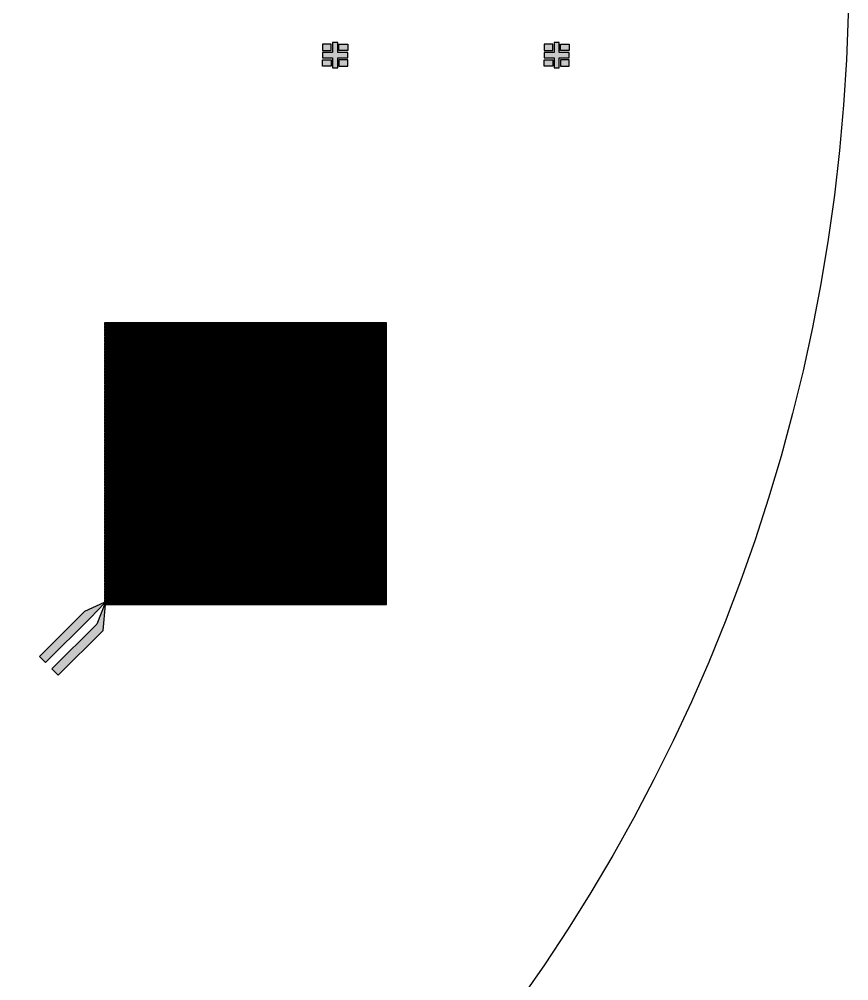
# Model space of a CAD drawing. Header units: millimetres. Extents: x 2668 to 2894, y 1564 to 1665.
# Drawn here: x 2745.64 to 2769.15, y 1585.54 to 1612.78 of the extents above; entities that cross this region are included whole.
import ezdxf

# ---------------------------------------------------------------- set-up
doc = ezdxf.new("R2010")
doc.units = ezdxf.units.MM

msp = doc.modelspace()

# ---------------------------------------------------------------- hatches: boundary and pattern name
h = msp.add_hatch(color=0)
h.dxf.hatch_style = 1
h.paths.add_polyline_path([(2718.649, 1661.665), (2717.783, 1660.165), (2719.515, 1660.165)])
h.paths.add_polyline_path([(2719.249, 1646.282), (2718.774, 1646.282), (2718.774, 1646.757), (2718.524, 1646.757), (2718.524, 1646.282), (2718.049, 1646.282), (2718.049, 1646.032), (2718.524, 1646.032), (2718.524, 1645.557), (2718.774, 1645.557), (2718.774, 1646.032), (2719.249, 1646.032)])
h.paths.add_polyline_path([(2670.756, 1614.361), (2670.281, 1614.361), (2670.281, 1614.836), (2670.031, 1614.836), (2670.031, 1614.361), (2669.556, 1614.361), (2669.556, 1614.111), (2670.031, 1614.111), (2670.031, 1613.636), (2670.281, 1613.636), (2670.281, 1614.111), (2670.756, 1614.111)])
h.paths.add_polyline_path([(2676.946, 1614.572), (2676.769, 1614.749), (2676.434, 1614.413), (2676.098, 1614.749), (2675.921, 1614.572), (2676.257, 1614.236), (2675.921, 1613.901), (2676.098, 1613.724), (2676.434, 1614.06), (2676.769, 1613.724), (2676.946, 1613.901), (2676.61, 1614.236)])
h.paths.add_polyline_path([(2676.382, 1615.031), (2676.165, 1614.816), (2676.459, 1614.52), (2676.675, 1614.734)])
h.paths.add_polyline_path([(2675.854, 1614.505), (2675.639, 1614.288), (2675.936, 1613.995), (2676.15, 1614.211)])
h.paths.add_polyline_path([(2676.409, 1613.953), (2676.192, 1613.739), (2676.486, 1613.442), (2676.702, 1613.656)])
h.paths.add_polyline_path([(2676.931, 1614.478), (2676.717, 1614.261), (2677.014, 1613.968), (2677.228, 1614.184)])
h.paths.add_polyline_path([(2676.791, 1616.786), (2676.508, 1616.786), (2676.508, 1617.069), (2676.359, 1617.069), (2676.359, 1616.786), (2676.077, 1616.786), (2676.077, 1616.638), (2676.359, 1616.638), (2676.359, 1616.355), (2676.508, 1616.355), (2676.508, 1616.638), (2676.791, 1616.638)])
h.paths.add_polyline_path([(2676.326, 1617.023), (2676.077, 1617.024), (2676.077, 1616.843), (2676.325, 1616.842)])
h.paths.add_polyline_path([(2676.79, 1617.024), (2676.541, 1617.023), (2676.542, 1616.842), (2676.791, 1616.843)])
h.paths.add_polyline_path([(2676.325, 1616.582), (2676.077, 1616.581), (2676.077, 1616.4), (2676.326, 1616.401)])
h.paths.add_polyline_path([(2676.791, 1616.581), (2676.542, 1616.582), (2676.541, 1616.401), (2676.79, 1616.4)])
h.paths.add_polyline_path([(2676.791, 1611.835), (2676.508, 1611.835), (2676.508, 1612.118), (2676.359, 1612.118), (2676.359, 1611.835), (2676.077, 1611.835), (2676.077, 1611.686), (2676.359, 1611.686), (2676.359, 1611.404), (2676.508, 1611.404), (2676.508, 1611.686), (2676.791, 1611.686)])
h.paths.add_polyline_path([(2676.326, 1612.072), (2676.077, 1612.073), (2676.077, 1611.892), (2676.325, 1611.891)])
h.paths.add_polyline_path([(2676.79, 1612.073), (2676.541, 1612.072), (2676.542, 1611.891), (2676.791, 1611.892)])
h.paths.add_polyline_path([(2676.325, 1611.631), (2676.077, 1611.63), (2676.077, 1611.448), (2676.326, 1611.45)])
h.paths.add_polyline_path([(2676.791, 1611.63), (2676.542, 1611.631), (2676.541, 1611.45), (2676.79, 1611.448)])
h.paths.add_polyline_path([(2683.068, 1616.786), (2682.786, 1616.786), (2682.786, 1617.069), (2682.637, 1617.069), (2682.637, 1616.786), (2682.354, 1616.786), (2682.354, 1616.638), (2682.637, 1616.638), (2682.637, 1616.355), (2682.786, 1616.355), (2682.786, 1616.638), (2683.068, 1616.638)])
h.paths.add_polyline_path([(2682.603, 1617.023), (2682.355, 1617.024), (2682.354, 1616.843), (2682.602, 1616.842)])
h.paths.add_polyline_path([(2682.602, 1616.582), (2682.354, 1616.581), (2682.355, 1616.4), (2682.603, 1616.401)])
h.paths.add_polyline_path([(2683.068, 1616.581), (2682.82, 1616.582), (2682.819, 1616.401), (2683.067, 1616.4)])
h.paths.add_polyline_path([(2683.067, 1617.024), (2682.819, 1617.023), (2682.82, 1616.842), (2683.068, 1616.843)])
h.paths.add_polyline_path([(2683.311, 1614.361), (2682.836, 1614.361), (2682.836, 1614.836), (2682.586, 1614.836), (2682.586, 1614.361), (2682.111, 1614.361), (2682.111, 1614.111), (2682.586, 1614.111), (2682.586, 1613.636), (2682.836, 1613.636), (2682.836, 1614.111), (2683.311, 1614.111)])
h.paths.add_polyline_path([(2683.068, 1611.835), (2682.786, 1611.835), (2682.786, 1612.118), (2682.637, 1612.118), (2682.637, 1611.835), (2682.354, 1611.835), (2682.354, 1611.686), (2682.637, 1611.686), (2682.637, 1611.404), (2682.786, 1611.404), (2682.786, 1611.686), (2683.068, 1611.686)])
h.paths.add_polyline_path([(2682.603, 1612.072), (2682.355, 1612.073), (2682.354, 1611.892), (2682.602, 1611.891)])
h.paths.add_polyline_path([(2683.067, 1612.073), (2682.819, 1612.072), (2682.82, 1611.891), (2683.068, 1611.892)])
h.paths.add_polyline_path([(2682.602, 1611.631), (2682.354, 1611.63), (2682.355, 1611.448), (2682.603, 1611.45)])
h.paths.add_polyline_path([(2683.068, 1611.63), (2682.82, 1611.631), (2682.819, 1611.45), (2683.067, 1611.448)])
h.paths.add_polyline_path([(2689.502, 1614.572), (2689.325, 1614.749), (2688.989, 1614.413), (2688.653, 1614.749), (2688.476, 1614.572), (2688.812, 1614.236), (2688.476, 1613.901), (2688.653, 1613.724), (2688.989, 1614.06), (2689.325, 1613.724), (2689.502, 1613.901), (2689.166, 1614.236)])
h.paths.add_polyline_path([(2688.937, 1615.031), (2688.72, 1614.816), (2689.014, 1614.52), (2689.23, 1614.734)])
h.paths.add_polyline_path([(2688.409, 1614.505), (2688.195, 1614.288), (2688.491, 1613.995), (2688.705, 1614.211)])
h.paths.add_polyline_path([(2688.964, 1613.953), (2688.747, 1613.739), (2689.041, 1613.442), (2689.257, 1613.656)])
h.paths.add_polyline_path([(2689.487, 1614.478), (2689.272, 1614.261), (2689.569, 1613.968), (2689.783, 1614.184)])
h.paths.add_polyline_path([(2695.624, 1616.786), (2695.341, 1616.786), (2695.341, 1617.069), (2695.192, 1617.069), (2695.192, 1616.786), (2694.91, 1616.786), (2694.91, 1616.638), (2695.192, 1616.638), (2695.192, 1616.355), (2695.341, 1616.355), (2695.341, 1616.638), (2695.624, 1616.638)])
h.paths.add_polyline_path([(2695.159, 1617.023), (2694.91, 1617.024), (2694.91, 1616.843), (2695.158, 1616.842)])
h.paths.add_polyline_path([(2695.623, 1617.024), (2695.374, 1617.023), (2695.375, 1616.842), (2695.624, 1616.843)])
h.paths.add_polyline_path([(2695.158, 1616.582), (2694.91, 1616.581), (2694.91, 1616.4), (2695.159, 1616.401)])
h.paths.add_polyline_path([(2695.624, 1616.581), (2695.375, 1616.582), (2695.374, 1616.401), (2695.623, 1616.4)])
h.paths.add_polyline_path([(2695.867, 1614.361), (2695.392, 1614.361), (2695.392, 1614.836), (2695.142, 1614.836), (2695.142, 1614.361), (2694.667, 1614.361), (2694.667, 1614.111), (2695.142, 1614.111), (2695.142, 1613.636), (2695.392, 1613.636), (2695.392, 1614.111), (2695.867, 1614.111)])
h.paths.add_polyline_path([(2695.624, 1611.835), (2695.341, 1611.835), (2695.341, 1612.118), (2695.192, 1612.118), (2695.192, 1611.835), (2694.91, 1611.835), (2694.91, 1611.686), (2695.192, 1611.686), (2695.192, 1611.404), (2695.341, 1611.404), (2695.341, 1611.686), (2695.624, 1611.686)])
h.paths.add_polyline_path([(2695.159, 1612.072), (2694.91, 1612.073), (2694.91, 1611.892), (2695.158, 1611.891)])
h.paths.add_polyline_path([(2695.158, 1611.631), (2694.91, 1611.63), (2694.91, 1611.448), (2695.159, 1611.45)])
h.paths.add_polyline_path([(2695.624, 1611.63), (2695.375, 1611.631), (2695.374, 1611.45), (2695.623, 1611.448)])
h.paths.add_polyline_path([(2695.623, 1612.073), (2695.374, 1612.072), (2695.375, 1611.891), (2695.624, 1611.892)])
h.paths.add_polyline_path([(2700.964, 1614.505), (2700.75, 1614.288), (2701.046, 1613.995), (2701.261, 1614.211)])
h.paths.add_polyline_path([(2701.208, 1614.749), (2701.032, 1614.572), (2701.367, 1614.236), (2701.032, 1613.901), (2701.208, 1613.724), (2701.544, 1614.06), (2701.88, 1613.724), (2702.057, 1613.901), (2701.721, 1614.236), (2702.057, 1614.572), (2701.88, 1614.749), (2701.544, 1614.413)])
h.paths.add_polyline_path([(2701.492, 1615.031), (2701.276, 1614.816), (2701.569, 1614.52), (2701.786, 1614.734)])
h.paths.add_polyline_path([(2701.519, 1613.953), (2701.303, 1613.739), (2701.596, 1613.442), (2701.813, 1613.656)])
h.paths.add_polyline_path([(2702.339, 1614.184), (2702.042, 1614.478), (2701.828, 1614.261), (2702.124, 1613.968)])
h.paths.add_polyline_path([(2708.422, 1614.361), (2707.947, 1614.361), (2707.947, 1614.836), (2707.697, 1614.836), (2707.697, 1614.361), (2707.222, 1614.361), (2707.222, 1614.111), (2707.697, 1614.111), (2707.697, 1613.636), (2707.947, 1613.636), (2707.947, 1614.111), (2708.422, 1614.111)])
h.paths.add_polyline_path([(2707.641, 1614.759), (2707.223, 1614.761), (2707.222, 1614.457), (2707.639, 1614.455)])
h.paths.add_polyline_path([(2708.42, 1614.761), (2708.003, 1614.759), (2708.005, 1614.455), (2708.422, 1614.457)])
h.paths.add_polyline_path([(2707.639, 1614.018), (2707.222, 1614.016), (2707.223, 1613.711), (2707.641, 1613.714)])
h.paths.add_polyline_path([(2708.422, 1614.016), (2708.005, 1614.018), (2708.003, 1613.714), (2708.42, 1613.711)])
h.paths.add_polyline_path([(2730.082, 1614.361), (2729.607, 1614.361), (2729.607, 1614.836), (2729.357, 1614.836), (2729.357, 1614.361), (2728.882, 1614.361), (2728.882, 1614.111), (2729.357, 1614.111), (2729.357, 1613.636), (2729.607, 1613.636), (2729.607, 1614.111), (2730.082, 1614.111)])
h.paths.add_polyline_path([(2729.301, 1614.759), (2728.884, 1614.761), (2728.882, 1614.457), (2729.299, 1614.455)])
h.paths.add_polyline_path([(2730.081, 1614.761), (2729.663, 1614.759), (2729.665, 1614.455), (2730.082, 1614.457)])
h.paths.add_polyline_path([(2729.299, 1614.018), (2728.882, 1614.016), (2728.884, 1613.711), (2729.301, 1613.714)])
h.paths.add_polyline_path([(2730.082, 1614.016), (2729.665, 1614.018), (2729.663, 1613.714), (2730.081, 1613.711)])
h.paths.add_polyline_path([(2736.272, 1614.572), (2736.096, 1614.749), (2735.76, 1614.413), (2735.424, 1614.749), (2735.247, 1614.572), (2735.583, 1614.236), (2735.247, 1613.901), (2735.424, 1613.724), (2735.76, 1614.06), (2736.096, 1613.724), (2736.272, 1613.901), (2735.937, 1614.236)])
h.paths.add_polyline_path([(2735.812, 1615.031), (2735.518, 1614.734), (2735.735, 1614.52), (2736.028, 1614.816)])
h.paths.add_polyline_path([(2735.262, 1614.478), (2734.965, 1614.184), (2735.18, 1613.968), (2735.476, 1614.261)])
h.paths.add_polyline_path([(2735.785, 1613.953), (2735.491, 1613.656), (2735.708, 1613.442), (2736.001, 1613.739)])
h.paths.add_polyline_path([(2736.554, 1614.288), (2736.34, 1614.505), (2736.043, 1614.211), (2736.258, 1613.995)])
h.paths.add_polyline_path([(2742.637, 1614.361), (2742.162, 1614.361), (2742.162, 1614.836), (2741.912, 1614.836), (2741.912, 1614.361), (2741.437, 1614.361), (2741.437, 1614.111), (2741.912, 1614.111), (2741.912, 1613.636), (2742.162, 1613.636), (2742.162, 1614.111), (2742.637, 1614.111)])
h.paths.add_polyline_path([(2742.394, 1616.786), (2742.112, 1616.786), (2742.112, 1617.069), (2741.963, 1617.069), (2741.963, 1616.786), (2741.68, 1616.786), (2741.68, 1616.638), (2741.963, 1616.638), (2741.963, 1616.355), (2742.112, 1616.355), (2742.112, 1616.638), (2742.394, 1616.638)])
h.paths.add_polyline_path([(2741.93, 1617.023), (2741.681, 1617.024), (2741.68, 1616.843), (2741.929, 1616.842)])
h.paths.add_polyline_path([(2742.394, 1617.024), (2742.145, 1617.023), (2742.146, 1616.842), (2742.394, 1616.843)])
h.paths.add_polyline_path([(2741.929, 1616.582), (2741.68, 1616.581), (2741.681, 1616.4), (2741.93, 1616.401)])
h.paths.add_polyline_path([(2742.394, 1616.581), (2742.146, 1616.582), (2742.145, 1616.401), (2742.394, 1616.4)])
h.paths.add_polyline_path([(2742.394, 1611.835), (2742.112, 1611.835), (2742.112, 1612.118), (2741.963, 1612.118), (2741.963, 1611.835), (2741.68, 1611.835), (2741.68, 1611.686), (2741.963, 1611.686), (2741.963, 1611.404), (2742.112, 1611.404), (2742.112, 1611.686), (2742.394, 1611.686)])
h.paths.add_polyline_path([(2741.93, 1612.072), (2741.681, 1612.073), (2741.68, 1611.892), (2741.929, 1611.891)])
h.paths.add_polyline_path([(2742.394, 1612.073), (2742.145, 1612.072), (2742.146, 1611.891), (2742.394, 1611.892)])
h.paths.add_polyline_path([(2741.929, 1611.631), (2741.68, 1611.63), (2741.681, 1611.448), (2741.93, 1611.45)])
h.paths.add_polyline_path([(2742.394, 1611.63), (2742.146, 1611.631), (2742.145, 1611.45), (2742.394, 1611.448)])
h.paths.add_polyline_path([(2748.828, 1614.572), (2748.651, 1614.749), (2748.315, 1614.413), (2747.979, 1614.749), (2747.802, 1614.572), (2748.138, 1614.236), (2747.802, 1613.901), (2747.979, 1613.724), (2748.315, 1614.06), (2748.651, 1613.724), (2748.828, 1613.901), (2748.492, 1614.236)])
h.paths.add_polyline_path([(2748.584, 1614.816), (2748.367, 1615.031), (2748.074, 1614.734), (2748.29, 1614.52)])
h.paths.add_polyline_path([(2748.032, 1614.261), (2747.817, 1614.478), (2747.521, 1614.184), (2747.735, 1613.968)])
h.paths.add_polyline_path([(2748.557, 1613.739), (2748.34, 1613.953), (2748.047, 1613.656), (2748.263, 1613.442)])
h.paths.add_polyline_path([(2749.11, 1614.288), (2748.895, 1614.505), (2748.599, 1614.211), (2748.813, 1613.995)])
h.paths.add_polyline_path([(2755.193, 1614.361), (2754.718, 1614.361), (2754.718, 1614.836), (2754.468, 1614.836), (2754.468, 1614.361), (2753.993, 1614.361), (2753.993, 1614.111), (2754.468, 1614.111), (2754.468, 1613.636), (2754.718, 1613.636), (2754.718, 1614.111), (2755.193, 1614.111)])
h.paths.add_polyline_path([(2754.95, 1616.786), (2754.667, 1616.786), (2754.667, 1617.069), (2754.518, 1617.069), (2754.518, 1616.786), (2754.236, 1616.786), (2754.236, 1616.638), (2754.518, 1616.638), (2754.518, 1616.355), (2754.667, 1616.355), (2754.667, 1616.638), (2754.95, 1616.638)])
h.paths.add_polyline_path([(2754.485, 1617.023), (2754.237, 1617.024), (2754.236, 1616.843), (2754.484, 1616.842)])
h.paths.add_polyline_path([(2754.949, 1617.024), (2754.701, 1617.023), (2754.702, 1616.842), (2754.95, 1616.843)])
h.paths.add_polyline_path([(2754.484, 1616.582), (2754.236, 1616.581), (2754.237, 1616.4), (2754.485, 1616.401)])
h.paths.add_polyline_path([(2754.95, 1616.581), (2754.702, 1616.582), (2754.701, 1616.401), (2754.949, 1616.4)])
h.paths.add_polyline_path([(2754.95, 1611.835), (2754.667, 1611.835), (2754.667, 1612.118), (2754.518, 1612.118), (2754.518, 1611.835), (2754.236, 1611.835), (2754.236, 1611.686), (2754.518, 1611.686), (2754.518, 1611.404), (2754.667, 1611.404), (2754.667, 1611.686), (2754.95, 1611.686)])
h.paths.add_polyline_path([(2754.485, 1612.072), (2754.237, 1612.073), (2754.236, 1611.892), (2754.484, 1611.891)])
h.paths.add_polyline_path([(2754.949, 1612.073), (2754.701, 1612.072), (2754.702, 1611.891), (2754.95, 1611.892)])
h.paths.add_polyline_path([(2754.484, 1611.631), (2754.236, 1611.63), (2754.237, 1611.448), (2754.485, 1611.45)])
h.paths.add_polyline_path([(2754.95, 1611.63), (2754.702, 1611.631), (2754.701, 1611.45), (2754.949, 1611.448)])
h.paths.add_polyline_path([(2761.383, 1614.572), (2761.206, 1614.749), (2760.87, 1614.413), (2760.535, 1614.749), (2760.358, 1614.572), (2760.694, 1614.236), (2760.358, 1613.901), (2760.535, 1613.724), (2760.87, 1614.06), (2761.206, 1613.724), (2761.383, 1613.901), (2761.047, 1614.236)])
h.paths.add_polyline_path([(2760.587, 1614.261), (2760.373, 1614.478), (2760.076, 1614.184), (2760.29, 1613.968)])
h.paths.add_polyline_path([(2761.139, 1614.816), (2760.922, 1615.031), (2760.629, 1614.734), (2760.845, 1614.52)])
h.paths.add_polyline_path([(2761.112, 1613.739), (2760.896, 1613.953), (2760.602, 1613.656), (2760.818, 1613.442)])
h.paths.add_polyline_path([(2761.665, 1614.288), (2761.451, 1614.505), (2761.154, 1614.211), (2761.368, 1613.995)])
h.paths.add_polyline_path([(2761.227, 1616.786), (2760.945, 1616.786), (2760.945, 1617.069), (2760.796, 1617.069), (2760.796, 1616.786), (2760.513, 1616.786), (2760.513, 1616.638), (2760.796, 1616.638), (2760.796, 1616.355), (2760.945, 1616.355), (2760.945, 1616.638), (2761.227, 1616.638)])
h.paths.add_polyline_path([(2760.763, 1617.023), (2760.514, 1617.024), (2760.513, 1616.843), (2760.762, 1616.842)])
h.paths.add_polyline_path([(2761.227, 1617.024), (2760.978, 1617.023), (2760.979, 1616.842), (2761.227, 1616.843)])
h.paths.add_polyline_path([(2760.762, 1616.582), (2760.513, 1616.581), (2760.514, 1616.4), (2760.763, 1616.401)])
h.paths.add_polyline_path([(2761.227, 1616.581), (2760.979, 1616.582), (2760.978, 1616.401), (2761.227, 1616.4)])
h.paths.add_polyline_path([(2761.227, 1611.835), (2760.945, 1611.835), (2760.945, 1612.118), (2760.796, 1612.118), (2760.796, 1611.835), (2760.513, 1611.835), (2760.513, 1611.686), (2760.796, 1611.686), (2760.796, 1611.404), (2760.945, 1611.404), (2760.945, 1611.686), (2761.227, 1611.686)])
h.paths.add_polyline_path([(2760.763, 1612.072), (2760.514, 1612.073), (2760.513, 1611.892), (2760.762, 1611.891)])
h.paths.add_polyline_path([(2761.227, 1612.073), (2760.978, 1612.072), (2760.979, 1611.891), (2761.227, 1611.892)])
h.paths.add_polyline_path([(2760.762, 1611.631), (2760.513, 1611.63), (2760.514, 1611.448), (2760.763, 1611.45)])
h.paths.add_polyline_path([(2761.227, 1611.63), (2760.979, 1611.631), (2760.978, 1611.45), (2761.227, 1611.448)])
h.paths.add_polyline_path([(2767.748, 1614.361), (2767.273, 1614.361), (2767.273, 1614.836), (2767.023, 1614.836), (2767.023, 1614.361), (2766.548, 1614.361), (2766.548, 1614.111), (2767.023, 1614.111), (2767.023, 1613.636), (2767.273, 1613.636), (2767.273, 1614.111), (2767.748, 1614.111)])
h.paths.add_polyline_path([(2719.249, 1582.441), (2718.774, 1582.441), (2718.774, 1582.916), (2718.524, 1582.916), (2718.524, 1582.441), (2718.049, 1582.441), (2718.049, 1582.191), (2718.524, 1582.191), (2718.524, 1581.716), (2718.774, 1581.716), (2718.774, 1582.191), (2719.249, 1582.191)])
h = msp.add_hatch(color=0)
h.dxf.hatch_style = 1
h.paths.add_polyline_path([(2747.664, 1595.82), (2748.056, 1596.236), (2748.073, 1596.236), (2756.013, 1596.236), (2756.013, 1596.296), (2748.073, 1596.296), (2748.073, 1596.316), (2756.013, 1596.316), (2756.013, 1596.376), (2748.073, 1596.376), (2748.073, 1596.396), (2756.013, 1596.396), (2756.013, 1596.456), (2748.073, 1596.456), (2748.073, 1596.476), (2756.013, 1596.476), (2756.013, 1596.536), (2748.073, 1596.536), (2748.073, 1596.556), (2756.013, 1596.556), (2756.013, 1596.616), (2748.073, 1596.616), (2748.073, 1596.636), (2756.013, 1596.636), (2756.013, 1596.696), (2748.073, 1596.696), (2748.073, 1596.716), (2756.013, 1596.716), (2756.013, 1596.776), (2748.073, 1596.776), (2748.073, 1596.796), (2756.013, 1596.796), (2756.013, 1596.856), (2748.073, 1596.856), (2748.073, 1596.876), (2756.013, 1596.876), (2756.013, 1596.936), (2748.073, 1596.936), (2748.073, 1596.956), (2756.013, 1596.956), (2756.013, 1597.016), (2748.073, 1597.016), (2748.073, 1597.036), (2756.013, 1597.036), (2756.013, 1597.096), (2748.073, 1597.096), (2748.073, 1597.116), (2756.013, 1597.116), (2756.013, 1597.176), (2748.073, 1597.176), (2748.073, 1597.196), (2756.013, 1597.196), (2756.013, 1597.256), (2748.073, 1597.256), (2748.073, 1597.276), (2756.013, 1597.276), (2756.013, 1597.336), (2748.073, 1597.336), (2748.073, 1597.356), (2756.013, 1597.356), (2756.013, 1597.416), (2748.073, 1597.416), (2748.073, 1597.436), (2756.013, 1597.436), (2756.013, 1597.496), (2748.073, 1597.496), (2748.073, 1597.516), (2756.013, 1597.516), (2756.013, 1597.576), (2748.073, 1597.576), (2748.073, 1597.596), (2756.013, 1597.596), (2756.013, 1597.656), (2748.073, 1597.656), (2748.073, 1597.676), (2756.013, 1597.676), (2756.013, 1597.736), (2748.073, 1597.736), (2748.073, 1597.756), (2756.013, 1597.756), (2756.013, 1597.816), (2748.073, 1597.816), (2748.073, 1597.836), (2756.013, 1597.836), (2756.013, 1597.896), (2748.073, 1597.896), (2748.073, 1597.916), (2756.013, 1597.916), (2756.013, 1597.976), (2748.073, 1597.976), (2748.073, 1597.996), (2756.013, 1597.996), (2756.013, 1598.056), (2748.073, 1598.056), (2748.073, 1598.076), (2756.013, 1598.076), (2756.013, 1598.136), (2748.073, 1598.136), (2748.073, 1598.156), (2756.013, 1598.156), (2756.013, 1598.216), (2748.073, 1598.216), (2748.073, 1598.236), (2756.013, 1598.236), (2756.013, 1598.296), (2748.073, 1598.296), (2748.073, 1598.316), (2756.013, 1598.316), (2756.013, 1598.376), (2748.073, 1598.376), (2748.073, 1598.396), (2756.013, 1598.396), (2756.013, 1598.456), (2748.073, 1598.456), (2748.073, 1598.476), (2756.013, 1598.476), (2756.013, 1598.536), (2748.073, 1598.536), (2748.073, 1598.556), (2756.013, 1598.556), (2756.013, 1598.616), (2748.073, 1598.616), (2748.073, 1598.636), (2756.013, 1598.636), (2756.013, 1598.696), (2748.073, 1598.696), (2748.073, 1598.716), (2756.013, 1598.716), (2756.013, 1598.776), (2748.073, 1598.776), (2748.073, 1598.796), (2756.013, 1598.796), (2756.013, 1598.856), (2748.073, 1598.856), (2748.073, 1598.876), (2756.013, 1598.876), (2756.013, 1598.936), (2748.073, 1598.936), (2748.073, 1598.956), (2756.013, 1598.956), (2756.013, 1599.016), (2748.073, 1599.016), (2748.073, 1599.036), (2756.013, 1599.036), (2756.013, 1599.096), (2748.073, 1599.096), (2748.073, 1599.116), (2756.013, 1599.116), (2756.013, 1599.176), (2748.073, 1599.176), (2748.073, 1599.196), (2756.013, 1599.196), (2756.013, 1599.256), (2748.073, 1599.256), (2748.073, 1599.276), (2756.013, 1599.276), (2756.013, 1599.336), (2748.073, 1599.336), (2748.073, 1599.356), (2756.013, 1599.356), (2756.013, 1599.416), (2748.073, 1599.416), (2748.073, 1599.436), (2756.013, 1599.436), (2756.013, 1599.496), (2748.073, 1599.496), (2748.073, 1599.516), (2756.013, 1599.516), (2756.013, 1599.576), (2748.073, 1599.576), (2748.073, 1599.596), (2756.013, 1599.596), (2756.013, 1599.656), (2748.073, 1599.656), (2748.073, 1599.676), (2756.013, 1599.676), (2756.013, 1599.736), (2748.073, 1599.736), (2748.073, 1599.756), (2756.013, 1599.756), (2756.013, 1599.816), (2748.073, 1599.816), (2748.073, 1599.836), (2756.013, 1599.836), (2756.013, 1599.896), (2748.073, 1599.896), (2748.073, 1599.916), (2756.013, 1599.916), (2756.013, 1599.976), (2748.073, 1599.976), (2748.073, 1599.996), (2756.013, 1599.996), (2756.013, 1600.056), (2748.073, 1600.056), (2748.073, 1600.076), (2756.013, 1600.076), (2756.013, 1600.136), (2748.073, 1600.136), (2748.073, 1600.156), (2756.013, 1600.156), (2756.013, 1600.216), (2748.073, 1600.216), (2748.073, 1600.236), (2756.013, 1600.236), (2756.013, 1600.296), (2748.073, 1600.296), (2748.073, 1600.316), (2756.013, 1600.316), (2756.013, 1600.376), (2748.073, 1600.376), (2748.073, 1600.396), (2756.013, 1600.396), (2756.013, 1600.456), (2748.073, 1600.456), (2748.073, 1600.476), (2756.013, 1600.476), (2756.013, 1600.536), (2748.073, 1600.536), (2748.073, 1600.556), (2756.013, 1600.556), (2756.013, 1600.616), (2748.073, 1600.616), (2748.073, 1600.636), (2756.013, 1600.636), (2756.013, 1600.696), (2748.073, 1600.696), (2748.073, 1600.716), (2756.013, 1600.716), (2756.013, 1600.776), (2748.073, 1600.776), (2748.073, 1600.796), (2756.013, 1600.796), (2756.013, 1600.856), (2748.073, 1600.856), (2748.073, 1600.876), (2756.013, 1600.876), (2756.013, 1600.936), (2748.073, 1600.936), (2748.073, 1600.956), (2756.013, 1600.956), (2756.013, 1601.016), (2748.073, 1601.016), (2748.073, 1601.036), (2756.013, 1601.036), (2756.013, 1601.096), (2748.073, 1601.096), (2748.073, 1601.116), (2756.013, 1601.116), (2756.013, 1601.176), (2748.073, 1601.176), (2748.073, 1601.196), (2756.013, 1601.196), (2756.013, 1601.256), (2748.073, 1601.256), (2748.073, 1601.276), (2756.013, 1601.276), (2756.013, 1601.336), (2748.073, 1601.336), (2748.073, 1601.356), (2756.013, 1601.356), (2756.013, 1601.416), (2748.073, 1601.416), (2748.073, 1601.436), (2756.013, 1601.436), (2756.013, 1601.496), (2748.073, 1601.496), (2748.073, 1601.516), (2756.013, 1601.516), (2756.013, 1601.576), (2748.073, 1601.576), (2748.073, 1601.596), (2756.013, 1601.596), (2756.013, 1601.656), (2748.073, 1601.656), (2748.073, 1601.676), (2756.013, 1601.676), (2756.013, 1601.736), (2748.073, 1601.736), (2748.073, 1601.756), (2756.013, 1601.756), (2756.013, 1601.816), (2748.073, 1601.816), (2748.073, 1601.836), (2756.013, 1601.836), (2756.013, 1601.896), (2748.073, 1601.896), (2748.073, 1601.916), (2756.013, 1601.916), (2756.013, 1601.976), (2748.073, 1601.976), (2748.073, 1601.996), (2756.013, 1601.996), (2756.013, 1602.056), (2748.073, 1602.056), (2748.073, 1602.076), (2756.013, 1602.076), (2756.013, 1602.136), (2748.073, 1602.136), (2748.073, 1602.156), (2756.013, 1602.156), (2756.013, 1602.216), (2748.073, 1602.216), (2748.073, 1602.236), (2756.013, 1602.236), (2756.013, 1602.296), (2748.073, 1602.296), (2748.073, 1602.316), (2756.013, 1602.316), (2756.013, 1602.376), (2748.073, 1602.376), (2748.073, 1602.396), (2756.013, 1602.396), (2756.013, 1602.456), (2748.073, 1602.456), (2748.073, 1602.476), (2756.013, 1602.476), (2756.013, 1602.536), (2748.073, 1602.536), (2748.073, 1602.556), (2756.013, 1602.556), (2756.013, 1602.616), (2748.073, 1602.616), (2748.073, 1602.636), (2756.013, 1602.636), (2756.013, 1602.696), (2748.073, 1602.696), (2748.073, 1602.716), (2756.013, 1602.716), (2756.013, 1602.776), (2748.073, 1602.776), (2748.073, 1602.796), (2756.013, 1602.796), (2756.013, 1602.856), (2748.073, 1602.856), (2748.073, 1602.876), (2756.013, 1602.876), (2756.013, 1602.936), (2748.073, 1602.936), (2748.073, 1602.956), (2756.013, 1602.956), (2756.013, 1603.016), (2748.073, 1603.016), (2748.073, 1603.036), (2756.013, 1603.036), (2756.013, 1603.096), (2748.073, 1603.096), (2748.073, 1603.116), (2756.013, 1603.116), (2756.013, 1603.176), (2748.073, 1603.176), (2748.073, 1603.196), (2756.013, 1603.196), (2756.013, 1603.256), (2748.073, 1603.256), (2748.073, 1603.276), (2756.013, 1603.276), (2756.013, 1603.336), (2748.073, 1603.336), (2748.073, 1603.356), (2756.013, 1603.356), (2756.013, 1603.416), (2748.073, 1603.416), (2748.073, 1603.436), (2756.013, 1603.436), (2756.013, 1603.496), (2748.073, 1603.496), (2748.073, 1603.516), (2756.013, 1603.516), (2756.013, 1603.576), (2748.073, 1603.576), (2748.073, 1603.596), (2756.013, 1603.596), (2756.013, 1603.656), (2748.073, 1603.656), (2748.073, 1603.676), (2756.013, 1603.676), (2756.013, 1603.736), (2748.073, 1603.736), (2748.073, 1603.756), (2756.013, 1603.756), (2756.013, 1603.816), (2748.073, 1603.816), (2748.073, 1603.836), (2756.013, 1603.836), (2756.013, 1603.896), (2748.073, 1603.896), (2748.073, 1603.916), (2756.013, 1603.916), (2756.013, 1603.976), (2748.073, 1603.976), (2748.073, 1603.996), (2756.013, 1603.996), (2756.013, 1604.056), (2748.073, 1604.056), (2748.073, 1604.076), (2756.013, 1604.076), (2756.013, 1604.136), (2748.073, 1604.136), (2748.073, 1604.156), (2756.033, 1604.156), (2756.033, 1596.216), (2748.068, 1596.216), (2747.84, 1595.643), (2746.564, 1594.374), (2746.74, 1594.197), (2748.016, 1595.466), (2748.083, 1596.196), (2756.053, 1596.197), (2756.053, 1604.176), (2748.053, 1604.176), (2748.053, 1604.116), (2755.993, 1604.116), (2755.993, 1604.096), (2748.053, 1604.096), (2748.053, 1604.036), (2755.993, 1604.036), (2755.993, 1604.016), (2748.053, 1604.016), (2748.053, 1603.956), (2755.993, 1603.956), (2755.993, 1603.936), (2748.053, 1603.936), (2748.053, 1603.876), (2755.993, 1603.876), (2755.993, 1603.856), (2748.053, 1603.856), (2748.053, 1603.796), (2755.993, 1603.796), (2755.993, 1603.776), (2748.053, 1603.776), (2748.053, 1603.716), (2755.993, 1603.716), (2755.993, 1603.696), (2748.053, 1603.696), (2748.053, 1603.636), (2755.993, 1603.636), (2755.993, 1603.616), (2748.053, 1603.616), (2748.053, 1603.556), (2755.993, 1603.556), (2755.993, 1603.536), (2748.053, 1603.536), (2748.053, 1603.476), (2755.993, 1603.476), (2755.993, 1603.456), (2748.053, 1603.456), (2748.053, 1603.396), (2755.993, 1603.396), (2755.993, 1603.376), (2748.053, 1603.376), (2748.053, 1603.316), (2755.993, 1603.316), (2755.993, 1603.296), (2748.053, 1603.296), (2748.053, 1603.236), (2755.993, 1603.236), (2755.993, 1603.216), (2748.053, 1603.216), (2748.053, 1603.156), (2755.993, 1603.156), (2755.993, 1603.136), (2748.053, 1603.136), (2748.053, 1603.076), (2755.993, 1603.076), (2755.993, 1603.056), (2748.053, 1603.056), (2748.053, 1602.996), (2755.993, 1602.996), (2755.993, 1602.976), (2748.053, 1602.976), (2748.053, 1602.916), (2755.993, 1602.916), (2755.993, 1602.896), (2748.053, 1602.896), (2748.053, 1602.836), (2755.993, 1602.836), (2755.993, 1602.816), (2748.053, 1602.816), (2748.053, 1602.756), (2755.993, 1602.756), (2755.993, 1602.736), (2748.053, 1602.736), (2748.053, 1602.676), (2755.993, 1602.676), (2755.993, 1602.656), (2748.053, 1602.656), (2748.053, 1602.596), (2755.993, 1602.596), (2755.993, 1602.576), (2748.053, 1602.576), (2748.053, 1602.516), (2755.993, 1602.516), (2755.993, 1602.496), (2748.053, 1602.496), (2748.053, 1602.436), (2755.993, 1602.436), (2755.993, 1602.416), (2748.053, 1602.416), (2748.053, 1602.356), (2755.993, 1602.356), (2755.993, 1602.336), (2748.053, 1602.336), (2748.053, 1602.276), (2755.993, 1602.276), (2755.993, 1602.256), (2748.053, 1602.256), (2748.053, 1602.196), (2755.993, 1602.196), (2755.993, 1602.176), (2748.053, 1602.176), (2748.053, 1602.116), (2755.993, 1602.116), (2755.993, 1602.096), (2748.053, 1602.096), (2748.053, 1602.036), (2755.993, 1602.036), (2755.993, 1602.016), (2748.053, 1602.016), (2748.053, 1601.956), (2755.993, 1601.956), (2755.993, 1601.936), (2748.053, 1601.936), (2748.053, 1601.876), (2755.993, 1601.876), (2755.993, 1601.856), (2748.053, 1601.856), (2748.053, 1601.796), (2755.993, 1601.796), (2755.993, 1601.776), (2748.053, 1601.776), (2748.053, 1601.716), (2755.993, 1601.716), (2755.993, 1601.696), (2748.053, 1601.696), (2748.053, 1601.636), (2755.993, 1601.636), (2755.993, 1601.616), (2748.053, 1601.616), (2748.053, 1601.556), (2755.993, 1601.556), (2755.993, 1601.536), (2748.053, 1601.536), (2748.053, 1601.476), (2755.993, 1601.476), (2755.993, 1601.456), (2748.053, 1601.456), (2748.053, 1601.396), (2755.993, 1601.396), (2755.993, 1601.376), (2748.053, 1601.376), (2748.053, 1601.316), (2755.993, 1601.316), (2755.993, 1601.296), (2748.053, 1601.296), (2748.053, 1601.236), (2755.993, 1601.236), (2755.993, 1601.216), (2748.053, 1601.216), (2748.053, 1601.156), (2755.993, 1601.156), (2755.993, 1601.136), (2748.053, 1601.136), (2748.053, 1601.076), (2755.993, 1601.076), (2755.993, 1601.056), (2748.053, 1601.056), (2748.053, 1600.996), (2755.993, 1600.996), (2755.993, 1600.976), (2748.053, 1600.976), (2748.053, 1600.916), (2755.993, 1600.916), (2755.993, 1600.896), (2748.053, 1600.896), (2748.053, 1600.836), (2755.993, 1600.836), (2755.993, 1600.816), (2748.053, 1600.816), (2748.053, 1600.756), (2755.993, 1600.756), (2755.993, 1600.736), (2748.053, 1600.736), (2748.053, 1600.676), (2755.993, 1600.676), (2755.993, 1600.656), (2748.053, 1600.656), (2748.053, 1600.596), (2755.993, 1600.596), (2755.993, 1600.576), (2748.053, 1600.576), (2748.053, 1600.516), (2755.993, 1600.516), (2755.993, 1600.496), (2748.053, 1600.496), (2748.053, 1600.436), (2755.993, 1600.436), (2755.993, 1600.416), (2748.053, 1600.416), (2748.053, 1600.356), (2755.993, 1600.356), (2755.993, 1600.336), (2748.053, 1600.336), (2748.053, 1600.276), (2755.993, 1600.276), (2755.993, 1600.256), (2748.053, 1600.256), (2748.053, 1600.196), (2755.993, 1600.196), (2755.993, 1600.176), (2748.053, 1600.176), (2748.053, 1600.116), (2755.993, 1600.116), (2755.993, 1600.096), (2748.053, 1600.096), (2748.053, 1600.036), (2755.993, 1600.036), (2755.993, 1600.016), (2748.053, 1600.016), (2748.053, 1599.956), (2755.993, 1599.956), (2755.993, 1599.936), (2748.053, 1599.936), (2748.053, 1599.876), (2755.993, 1599.876), (2755.993, 1599.856), (2748.053, 1599.856), (2748.053, 1599.796), (2755.993, 1599.796), (2755.993, 1599.776), (2748.053, 1599.776), (2748.053, 1599.716), (2755.993, 1599.716), (2755.993, 1599.696), (2748.053, 1599.696), (2748.053, 1599.636), (2755.993, 1599.636), (2755.993, 1599.616), (2748.053, 1599.616), (2748.053, 1599.556), (2755.993, 1599.556), (2755.993, 1599.536), (2748.053, 1599.536), (2748.053, 1599.476), (2755.993, 1599.476), (2755.993, 1599.456), (2748.053, 1599.456), (2748.053, 1599.396), (2755.993, 1599.396), (2755.993, 1599.376), (2748.053, 1599.376), (2748.053, 1599.316), (2755.993, 1599.316), (2755.993, 1599.296), (2748.053, 1599.296), (2748.053, 1599.236), (2755.993, 1599.236), (2755.993, 1599.216), (2748.053, 1599.216), (2748.053, 1599.156), (2755.993, 1599.156), (2755.993, 1599.136), (2748.053, 1599.136), (2748.053, 1599.076), (2755.993, 1599.076), (2755.993, 1599.056), (2748.053, 1599.056), (2748.053, 1598.996), (2755.993, 1598.996), (2755.993, 1598.976), (2748.053, 1598.976), (2748.053, 1598.916), (2755.993, 1598.916), (2755.993, 1598.896), (2748.053, 1598.896), (2748.053, 1598.836), (2755.993, 1598.836), (2755.993, 1598.816), (2748.053, 1598.816), (2748.053, 1598.756), (2755.993, 1598.756), (2755.993, 1598.736), (2748.053, 1598.736), (2748.053, 1598.676), (2755.993, 1598.676), (2755.993, 1598.656), (2748.053, 1598.656), (2748.053, 1598.596), (2755.993, 1598.596), (2755.993, 1598.576), (2748.053, 1598.576), (2748.053, 1598.516), (2755.993, 1598.516), (2755.993, 1598.496), (2748.053, 1598.496), (2748.053, 1598.436), (2755.993, 1598.436), (2755.993, 1598.416), (2748.053, 1598.416), (2748.053, 1598.356), (2755.993, 1598.356), (2755.993, 1598.336), (2748.053, 1598.336), (2748.053, 1598.276), (2755.993, 1598.276), (2755.993, 1598.256), (2748.053, 1598.256), (2748.053, 1598.196), (2755.993, 1598.196), (2755.993, 1598.176), (2748.053, 1598.176), (2748.053, 1598.116), (2755.993, 1598.116), (2755.993, 1598.096), (2748.053, 1598.096), (2748.053, 1598.036), (2755.993, 1598.036), (2755.993, 1598.016), (2748.053, 1598.016), (2748.053, 1597.956), (2755.993, 1597.956), (2755.993, 1597.936), (2748.053, 1597.936), (2748.053, 1597.876), (2755.993, 1597.876), (2755.993, 1597.856), (2748.053, 1597.856), (2748.053, 1597.796), (2755.993, 1597.796), (2755.993, 1597.776), (2748.053, 1597.776), (2748.053, 1597.716), (2755.993, 1597.716), (2755.993, 1597.696), (2748.053, 1597.696), (2748.053, 1597.636), (2755.993, 1597.636), (2755.993, 1597.616), (2748.053, 1597.616), (2748.053, 1597.556), (2755.993, 1597.556), (2755.993, 1597.536), (2748.053, 1597.536), (2748.053, 1597.476), (2755.993, 1597.476), (2755.993, 1597.456), (2748.053, 1597.456), (2748.053, 1597.396), (2755.993, 1597.396), (2755.993, 1597.376), (2748.053, 1597.376), (2748.053, 1597.316), (2755.993, 1597.316), (2755.993, 1597.296), (2748.053, 1597.296), (2748.053, 1597.236), (2755.993, 1597.236), (2755.993, 1597.216), (2748.053, 1597.216), (2748.053, 1597.156), (2755.993, 1597.156), (2755.993, 1597.136), (2748.053, 1597.136), (2748.053, 1597.076), (2755.993, 1597.076), (2755.993, 1597.056), (2748.053, 1597.056), (2748.053, 1596.996), (2755.993, 1596.996), (2755.993, 1596.976), (2748.053, 1596.976), (2748.053, 1596.916), (2755.993, 1596.916), (2755.993, 1596.896), (2748.053, 1596.896), (2748.053, 1596.836), (2755.993, 1596.836), (2755.993, 1596.816), (2748.053, 1596.816), (2748.053, 1596.756), (2755.993, 1596.756), (2755.993, 1596.736), (2748.053, 1596.736), (2748.053, 1596.676), (2755.993, 1596.676), (2755.993, 1596.656), (2748.053, 1596.656), (2748.053, 1596.596), (2755.993, 1596.596), (2755.993, 1596.576), (2748.053, 1596.576), (2748.053, 1596.516), (2755.993, 1596.516), (2755.993, 1596.496), (2748.053, 1596.496), (2748.053, 1596.436), (2755.993, 1596.436), (2755.993, 1596.416), (2748.053, 1596.416), (2748.053, 1596.356), (2755.993, 1596.356), (2755.993, 1596.336), (2748.053, 1596.336), (2748.053, 1596.276), (2755.993, 1596.276), (2755.993, 1596.256), (2748.046, 1596.256), (2747.488, 1595.998), (2746.211, 1594.729), (2746.387, 1594.551)])

# ---------------------------------------------------------------- linework, layer by layer
for points in [[(2754.95, 1611.686), (2754.95, 1611.835), (2754.667, 1611.835), (2754.667, 1612.118), (2754.518, 1612.118), (2754.518, 1611.835), (2754.236, 1611.835), (2754.236, 1611.686), (2754.518, 1611.686), (2754.518, 1611.404), (2754.667, 1611.404), (2754.667, 1611.686)], [(2754.485, 1612.072), (2754.237, 1612.073), (2754.236, 1611.892), (2754.484, 1611.891)], [(2754.701, 1612.072), (2754.949, 1612.073), (2754.95, 1611.892), (2754.702, 1611.891)], [(2761.227, 1611.686), (2761.227, 1611.835), (2760.945, 1611.835), (2760.945, 1612.118), (2760.796, 1612.118), (2760.796, 1611.835), (2760.513, 1611.835), (2760.513, 1611.686), (2760.796, 1611.686), (2760.796, 1611.404), (2760.945, 1611.404), (2760.945, 1611.686)], [(2760.763, 1612.072), (2760.514, 1612.073), (2760.513, 1611.892), (2760.762, 1611.891)], [(2760.978, 1612.072), (2761.227, 1612.073), (2761.227, 1611.892), (2760.979, 1611.891)], [(2754.485, 1611.45), (2754.237, 1611.448), (2754.236, 1611.63), (2754.484, 1611.631)], [(2754.701, 1611.45), (2754.949, 1611.448), (2754.95, 1611.63), (2754.702, 1611.631)], [(2760.763, 1611.45), (2760.514, 1611.448), (2760.513, 1611.63), (2760.762, 1611.631)], [(2760.978, 1611.45), (2761.227, 1611.448), (2761.227, 1611.63), (2760.979, 1611.631)], [(2748.073, 1597.036), (2756.013, 1597.036), (2756.013, 1597.096), (2748.073, 1597.096), (2748.073, 1597.116), (2756.013, 1597.116), (2756.013, 1597.176), (2748.073, 1597.176), (2748.073, 1597.196), (2756.013, 1597.196), (2756.013, 1597.256), (2748.073, 1597.256), (2748.073, 1597.276), (2756.013, 1597.276), (2756.013, 1597.336), (2748.073, 1597.336), (2748.073, 1597.356), (2756.013, 1597.356), (2756.013, 1597.416), (2748.073, 1597.416), (2748.073, 1597.436), (2756.013, 1597.436), (2756.013, 1597.496), (2748.073, 1597.496), (2748.073, 1597.516), (2756.013, 1597.516), (2756.013, 1597.576), (2748.073, 1597.576), (2748.073, 1597.596), (2756.013, 1597.596), (2756.013, 1597.656), (2748.073, 1597.656), (2748.073, 1597.676), (2756.013, 1597.676), (2756.013, 1597.736), (2748.073, 1597.736), (2748.073, 1597.756), (2756.013, 1597.756), (2756.013, 1597.816), (2748.073, 1597.816), (2748.073, 1597.836), (2756.013, 1597.836), (2756.013, 1597.896), (2748.073, 1597.896), (2748.073, 1597.916), (2756.013, 1597.916), (2756.013, 1597.976), (2748.073, 1597.976), (2748.073, 1597.996), (2756.013, 1597.996), (2756.013, 1598.056), (2748.073, 1598.056), (2748.073, 1598.076), (2756.013, 1598.076), (2756.013, 1598.136), (2748.073, 1598.136), (2748.073, 1598.156), (2756.013, 1598.156), (2756.013, 1598.216), (2748.073, 1598.216), (2748.073, 1598.236), (2756.013, 1598.236), (2756.013, 1598.296), (2748.073, 1598.296), (2748.073, 1598.316), (2756.013, 1598.316), (2756.013, 1598.376), (2748.073, 1598.376), (2748.073, 1598.396), (2756.013, 1598.396), (2756.013, 1598.456), (2748.073, 1598.456), (2748.073, 1598.476), (2756.013, 1598.476), (2756.013, 1598.536), (2748.073, 1598.536), (2748.073, 1598.556), (2756.013, 1598.556), (2756.013, 1598.616), (2748.073, 1598.616), (2748.073, 1598.636), (2756.013, 1598.636), (2756.013, 1598.696), (2748.073, 1598.696), (2748.073, 1598.716), (2756.013, 1598.716), (2756.013, 1598.776), (2748.073, 1598.776), (2748.073, 1598.796), (2756.013, 1598.796), (2756.013, 1598.856), (2748.073, 1598.856), (2748.073, 1598.876), (2756.013, 1598.876), (2756.013, 1598.936), (2748.073, 1598.936), (2748.073, 1598.956), (2756.013, 1598.956), (2756.013, 1599.016), (2748.073, 1599.016), (2748.073, 1599.036), (2756.013, 1599.036), (2756.013, 1599.096), (2748.073, 1599.096), (2748.073, 1599.116), (2756.013, 1599.116), (2756.013, 1599.176), (2748.073, 1599.176), (2748.073, 1599.196), (2756.013, 1599.196), (2756.013, 1599.256), (2748.073, 1599.256), (2748.073, 1599.276), (2756.013, 1599.276), (2756.013, 1599.336), (2748.073, 1599.336), (2748.073, 1599.356), (2756.013, 1599.356), (2756.013, 1599.416), (2748.073, 1599.416), (2748.073, 1599.436), (2756.013, 1599.436), (2756.013, 1599.496), (2748.073, 1599.496), (2748.073, 1599.516), (2756.013, 1599.516), (2756.013, 1599.576), (2748.073, 1599.576), (2748.073, 1599.596), (2756.013, 1599.596), (2756.013, 1599.656), (2748.073, 1599.656), (2748.073, 1599.676), (2756.013, 1599.676), (2756.013, 1599.736), (2748.073, 1599.736), (2748.073, 1599.756), (2756.013, 1599.756), (2756.013, 1599.816), (2748.073, 1599.816), (2748.073, 1599.836), (2756.013, 1599.836), (2756.013, 1599.896), (2748.073, 1599.896), (2748.073, 1599.916), (2756.013, 1599.916), (2756.013, 1599.976), (2748.073, 1599.976), (2748.073, 1599.996), (2756.013, 1599.996), (2756.013, 1600.056), (2748.073, 1600.056), (2748.073, 1600.076), (2756.013, 1600.076), (2756.013, 1600.136), (2748.073, 1600.136), (2748.073, 1600.156), (2756.013, 1600.156), (2756.013, 1600.216), (2748.073, 1600.216), (2748.073, 1600.236), (2756.013, 1600.236), (2756.013, 1600.296), (2748.073, 1600.296), (2748.073, 1600.316), (2756.013, 1600.316), (2756.013, 1600.376), (2748.073, 1600.376), (2748.073, 1600.396), (2756.013, 1600.396), (2756.013, 1600.456), (2748.073, 1600.456), (2748.073, 1600.476), (2756.013, 1600.476), (2756.013, 1600.536), (2748.073, 1600.536), (2748.073, 1600.556), (2756.013, 1600.556), (2756.013, 1600.616), (2748.073, 1600.616), (2748.073, 1600.636), (2756.013, 1600.636), (2756.013, 1600.696), (2748.073, 1600.696), (2748.073, 1600.716), (2756.013, 1600.716), (2756.013, 1600.776), (2748.073, 1600.776), (2748.073, 1600.796), (2756.013, 1600.796), (2756.013, 1600.856), (2748.073, 1600.856), (2748.073, 1600.876), (2756.013, 1600.876), (2756.013, 1600.936), (2748.073, 1600.936), (2748.073, 1600.956), (2756.013, 1600.956), (2756.013, 1601.016), (2748.073, 1601.016), (2748.073, 1601.036), (2756.013, 1601.036), (2756.013, 1601.096), (2748.073, 1601.096), (2748.073, 1601.116), (2756.013, 1601.116), (2756.013, 1601.176), (2748.073, 1601.176), (2748.073, 1601.196), (2756.013, 1601.196), (2756.013, 1601.256), (2748.073, 1601.256), (2748.073, 1601.276), (2756.013, 1601.276), (2756.013, 1601.336), (2748.073, 1601.336), (2748.073, 1601.356), (2756.013, 1601.356), (2756.013, 1601.416), (2748.073, 1601.416), (2748.073, 1601.436), (2756.013, 1601.436), (2756.013, 1601.496), (2748.073, 1601.496), (2748.073, 1601.516), (2756.013, 1601.516), (2756.013, 1601.576), (2748.073, 1601.576), (2748.073, 1601.596), (2756.013, 1601.596), (2756.013, 1601.656), (2748.073, 1601.656), (2748.073, 1601.676), (2756.013, 1601.676), (2756.013, 1601.736), (2748.073, 1601.736), (2748.073, 1601.756), (2756.013, 1601.756), (2756.013, 1601.816), (2748.073, 1601.816), (2748.073, 1601.836), (2756.013, 1601.836), (2756.013, 1601.896), (2748.073, 1601.896), (2748.073, 1601.916), (2756.013, 1601.916), (2756.013, 1601.976), (2748.073, 1601.976), (2748.073, 1601.996), (2756.013, 1601.996), (2756.013, 1602.056), (2748.073, 1602.056), (2748.073, 1602.076), (2756.013, 1602.076), (2756.013, 1602.136), (2748.073, 1602.136), (2748.073, 1602.156), (2756.013, 1602.156), (2756.013, 1602.216), (2748.073, 1602.216), (2748.073, 1602.236), (2756.013, 1602.236), (2756.013, 1602.296), (2748.073, 1602.296), (2748.073, 1602.316), (2756.013, 1602.316), (2756.013, 1602.376), (2748.073, 1602.376), (2748.073, 1602.396), (2756.013, 1602.396), (2756.013, 1602.456), (2748.073, 1602.456), (2748.073, 1602.476), (2756.013, 1602.476), (2756.013, 1602.536), (2748.073, 1602.536), (2748.073, 1602.556), (2756.013, 1602.556), (2756.013, 1602.616), (2748.073, 1602.616), (2748.073, 1602.636), (2756.013, 1602.636), (2756.013, 1602.696), (2748.073, 1602.696), (2748.073, 1602.716), (2756.013, 1602.716), (2756.013, 1602.776), (2748.073, 1602.776), (2748.073, 1602.796), (2756.013, 1602.796), (2756.013, 1602.856), (2748.073, 1602.856), (2748.073, 1602.876), (2756.013, 1602.876), (2756.013, 1602.936), (2748.073, 1602.936), (2748.073, 1602.956), (2756.013, 1602.956), (2756.013, 1603.016), (2748.073, 1603.016), (2748.073, 1603.036), (2756.013, 1603.036), (2756.013, 1603.096), (2748.073, 1603.096), (2748.073, 1603.116), (2756.013, 1603.116), (2756.013, 1603.176), (2748.073, 1603.176), (2748.073, 1603.196), (2756.013, 1603.196), (2756.013, 1603.256), (2748.073, 1603.256), (2748.073, 1603.276), (2756.013, 1603.276), (2756.013, 1603.336), (2748.073, 1603.336), (2748.073, 1603.356), (2756.013, 1603.356), (2756.013, 1603.416), (2748.073, 1603.416), (2748.073, 1603.436), (2756.013, 1603.436), (2756.013, 1603.496), (2748.073, 1603.496), (2748.073, 1603.516), (2756.013, 1603.516), (2756.013, 1603.576), (2748.073, 1603.576), (2748.073, 1603.596), (2756.013, 1603.596), (2756.013, 1603.656), (2748.073, 1603.656), (2748.073, 1603.676), (2756.013, 1603.676), (2756.013, 1603.736), (2748.073, 1603.736), (2748.073, 1603.756), (2756.013, 1603.756), (2756.013, 1603.816), (2748.073, 1603.816), (2748.073, 1603.836), (2756.013, 1603.836), (2756.013, 1603.896), (2748.073, 1603.896), (2748.073, 1603.916), (2756.013, 1603.916), (2756.013, 1603.976), (2748.073, 1603.976), (2748.073, 1603.996), (2756.013, 1603.996), (2756.013, 1604.056), (2748.073, 1604.056), (2748.073, 1604.076), (2756.013, 1604.076), (2756.013, 1604.136), (2748.073, 1604.136), (2748.073, 1604.156), (2756.033, 1604.156), (2756.033, 1596.216), (2748.068, 1596.216), (2747.84, 1595.643), (2746.564, 1594.374), (2746.74, 1594.197), (2748.016, 1595.466), (2748.083, 1596.196), (2756.053, 1596.197), (2756.053, 1604.176), (2748.053, 1604.176), (2748.053, 1604.116), (2755.993, 1604.116), (2755.993, 1604.096), (2748.053, 1604.096), (2748.053, 1604.036), (2755.993, 1604.036), (2755.993, 1604.016), (2748.053, 1604.016), (2748.053, 1603.956), (2755.993, 1603.956), (2755.993, 1603.936), (2748.053, 1603.936), (2748.053, 1603.876), (2755.993, 1603.876), (2755.993, 1603.856), (2748.053, 1603.856), (2748.053, 1603.796), (2755.993, 1603.796), (2755.993, 1603.776), (2748.053, 1603.776), (2748.053, 1603.716), (2755.993, 1603.716), (2755.993, 1603.696), (2748.053, 1603.696), (2748.053, 1603.636), (2755.993, 1603.636), (2755.993, 1603.616), (2748.053, 1603.616), (2748.053, 1603.556), (2755.993, 1603.556), (2755.993, 1603.536), (2748.053, 1603.536), (2748.053, 1603.476), (2755.993, 1603.476), (2755.993, 1603.456), (2748.053, 1603.456), (2748.053, 1603.396), (2755.993, 1603.396), (2755.993, 1603.376), (2748.053, 1603.376), (2748.053, 1603.316), (2755.993, 1603.316), (2755.993, 1603.296), (2748.053, 1603.296), (2748.053, 1603.236), (2755.993, 1603.236), (2755.993, 1603.216), (2748.053, 1603.216), (2748.053, 1603.156), (2755.993, 1603.156), (2755.993, 1603.136), (2748.053, 1603.136), (2748.053, 1603.076), (2755.993, 1603.076), (2755.993, 1603.056), (2748.053, 1603.056), (2748.053, 1602.996), (2755.993, 1602.996), (2755.993, 1602.976), (2748.053, 1602.976), (2748.053, 1602.916), (2755.993, 1602.916), (2755.993, 1602.896), (2748.053, 1602.896), (2748.053, 1602.836), (2755.993, 1602.836), (2755.993, 1602.816), (2748.053, 1602.816), (2748.053, 1602.756), (2755.993, 1602.756), (2755.993, 1602.736), (2748.053, 1602.736), (2748.053, 1602.676), (2755.993, 1602.676), (2755.993, 1602.656), (2748.053, 1602.656), (2748.053, 1602.596), (2755.993, 1602.596), (2755.993, 1602.576), (2748.053, 1602.576), (2748.053, 1602.516), (2755.993, 1602.516), (2755.993, 1602.496), (2748.053, 1602.496), (2748.053, 1602.436), (2755.993, 1602.436), (2755.993, 1602.416), (2748.053, 1602.416), (2748.053, 1602.356), (2755.993, 1602.356), (2755.993, 1602.336), (2748.053, 1602.336), (2748.053, 1602.276), (2755.993, 1602.276), (2755.993, 1602.256), (2748.053, 1602.256), (2748.053, 1602.196), (2755.993, 1602.196), (2755.993, 1602.176), (2748.053, 1602.176), (2748.053, 1602.116), (2755.993, 1602.116), (2755.993, 1602.096), (2748.053, 1602.096), (2748.053, 1602.036), (2755.993, 1602.036), (2755.993, 1602.016), (2748.053, 1602.016), (2748.053, 1601.956), (2755.993, 1601.956), (2755.993, 1601.936), (2748.053, 1601.936), (2748.053, 1601.876), (2755.993, 1601.876), (2755.993, 1601.856), (2748.053, 1601.856), (2748.053, 1601.796), (2755.993, 1601.796), (2755.993, 1601.776), (2748.053, 1601.776), (2748.053, 1601.716), (2755.993, 1601.716), (2755.993, 1601.696), (2748.053, 1601.696), (2748.053, 1601.636), (2755.993, 1601.636), (2755.993, 1601.616), (2748.053, 1601.616), (2748.053, 1601.556), (2755.993, 1601.556), (2755.993, 1601.536), (2748.053, 1601.536), (2748.053, 1601.476), (2755.993, 1601.476), (2755.993, 1601.456), (2748.053, 1601.456), (2748.053, 1601.396), (2755.993, 1601.396), (2755.993, 1601.376), (2748.053, 1601.376), (2748.053, 1601.316), (2755.993, 1601.316), (2755.993, 1601.296), (2748.053, 1601.296), (2748.053, 1601.236), (2755.993, 1601.236), (2755.993, 1601.216), (2748.053, 1601.216), (2748.053, 1601.156), (2755.993, 1601.156), (2755.993, 1601.136), (2748.053, 1601.136), (2748.053, 1601.076), (2755.993, 1601.076), (2755.993, 1601.056), (2748.053, 1601.056), (2748.053, 1600.996), (2755.993, 1600.996), (2755.993, 1600.976), (2748.053, 1600.976), (2748.053, 1600.916), (2755.993, 1600.916), (2755.993, 1600.896), (2748.053, 1600.896), (2748.053, 1600.836), (2755.993, 1600.836), (2755.993, 1600.816), (2748.053, 1600.816), (2748.053, 1600.756), (2755.993, 1600.756), (2755.993, 1600.736), (2748.053, 1600.736), (2748.053, 1600.676), (2755.993, 1600.676), (2755.993, 1600.656), (2748.053, 1600.656), (2748.053, 1600.596), (2755.993, 1600.596), (2755.993, 1600.576), (2748.053, 1600.576), (2748.053, 1600.516), (2755.993, 1600.516), (2755.993, 1600.496), (2748.053, 1600.496), (2748.053, 1600.436), (2755.993, 1600.436), (2755.993, 1600.416), (2748.053, 1600.416), (2748.053, 1600.356), (2755.993, 1600.356), (2755.993, 1600.336), (2748.053, 1600.336), (2748.053, 1600.276), (2755.993, 1600.276), (2755.993, 1600.256), (2748.053, 1600.256), (2748.053, 1600.196), (2755.993, 1600.196), (2755.993, 1600.176), (2748.053, 1600.176), (2748.053, 1600.116), (2755.993, 1600.116), (2755.993, 1600.096), (2748.053, 1600.096), (2748.053, 1600.036), (2755.993, 1600.036), (2755.993, 1600.016), (2748.053, 1600.016), (2748.053, 1599.956), (2755.993, 1599.956), (2755.993, 1599.936), (2748.053, 1599.936), (2748.053, 1599.876), (2755.993, 1599.876), (2755.993, 1599.856), (2748.053, 1599.856), (2748.053, 1599.796), (2755.993, 1599.796), (2755.993, 1599.776), (2748.053, 1599.776), (2748.053, 1599.716), (2755.993, 1599.716), (2755.993, 1599.696), (2748.053, 1599.696), (2748.053, 1599.636), (2755.993, 1599.636), (2755.993, 1599.616), (2748.053, 1599.616), (2748.053, 1599.556), (2755.993, 1599.556), (2755.993, 1599.536), (2748.053, 1599.536), (2748.053, 1599.476), (2755.993, 1599.476), (2755.993, 1599.456), (2748.053, 1599.456), (2748.053, 1599.396), (2755.993, 1599.396), (2755.993, 1599.376), (2748.053, 1599.376), (2748.053, 1599.316), (2755.993, 1599.316), (2755.993, 1599.296), (2748.053, 1599.296), (2748.053, 1599.236), (2755.993, 1599.236), (2755.993, 1599.216), (2748.053, 1599.216), (2748.053, 1599.156), (2755.993, 1599.156), (2755.993, 1599.136), (2748.053, 1599.136), (2748.053, 1599.076), (2755.993, 1599.076), (2755.993, 1599.056), (2748.053, 1599.056), (2748.053, 1598.996), (2755.993, 1598.996), (2755.993, 1598.976), (2748.053, 1598.976), (2748.053, 1598.916), (2755.993, 1598.916), (2755.993, 1598.896), (2748.053, 1598.896), (2748.053, 1598.836), (2755.993, 1598.836), (2755.993, 1598.816), (2748.053, 1598.816), (2748.053, 1598.756), (2755.993, 1598.756), (2755.993, 1598.736), (2748.053, 1598.736), (2748.053, 1598.676), (2755.993, 1598.676), (2755.993, 1598.656), (2748.053, 1598.656), (2748.053, 1598.596), (2755.993, 1598.596), (2755.993, 1598.576), (2748.053, 1598.576), (2748.053, 1598.516), (2755.993, 1598.516), (2755.993, 1598.496), (2748.053, 1598.496), (2748.053, 1598.436), (2755.993, 1598.436), (2755.993, 1598.416), (2748.053, 1598.416), (2748.053, 1598.356), (2755.993, 1598.356), (2755.993, 1598.336), (2748.053, 1598.336), (2748.053, 1598.276), (2755.993, 1598.276), (2755.993, 1598.256), (2748.053, 1598.256), (2748.053, 1598.196), (2755.993, 1598.196), (2755.993, 1598.176), (2748.053, 1598.176), (2748.053, 1598.116), (2755.993, 1598.116), (2755.993, 1598.096), (2748.053, 1598.096), (2748.053, 1598.036), (2755.993, 1598.036), (2755.993, 1598.016), (2748.053, 1598.016), (2748.053, 1597.956), (2755.993, 1597.956), (2755.993, 1597.936), (2748.053, 1597.936), (2748.053, 1597.876), (2755.993, 1597.876), (2755.993, 1597.856), (2748.053, 1597.856), (2748.053, 1597.796), (2755.993, 1597.796), (2755.993, 1597.776), (2748.053, 1597.776), (2748.053, 1597.716), (2755.993, 1597.716), (2755.993, 1597.696), (2748.053, 1597.696), (2748.053, 1597.636), (2755.993, 1597.636), (2755.993, 1597.616), (2748.053, 1597.616), (2748.053, 1597.556), (2755.993, 1597.556), (2755.993, 1597.536), (2748.053, 1597.536), (2748.053, 1597.476), (2755.993, 1597.476), (2755.993, 1597.456), (2748.053, 1597.456), (2748.053, 1597.396), (2755.993, 1597.396), (2755.993, 1597.376), (2748.053, 1597.376), (2748.053, 1597.316), (2755.993, 1597.316), (2755.993, 1597.296), (2748.053, 1597.296), (2748.053, 1597.236), (2755.993, 1597.236), (2755.993, 1597.216), (2748.053, 1597.216), (2748.053, 1597.156), (2755.993, 1597.156), (2755.993, 1597.136), (2748.053, 1597.136), (2748.053, 1597.076), (2755.993, 1597.076), (2755.993, 1597.056), (2748.053, 1597.056), (2748.053, 1596.996), (2755.993, 1596.996), (2755.993, 1596.976), (2748.053, 1596.976), (2748.053, 1596.916), (2755.993, 1596.916), (2755.993, 1596.896), (2748.053, 1596.896), (2748.053, 1596.836), (2755.993, 1596.836), (2755.993, 1596.816), (2748.053, 1596.816), (2748.053, 1596.756), (2755.993, 1596.756), (2755.993, 1596.736), (2748.053, 1596.736), (2748.053, 1596.676), (2755.993, 1596.676), (2755.993, 1596.656), (2748.053, 1596.656), (2748.053, 1596.596), (2755.993, 1596.596), (2755.993, 1596.576), (2748.053, 1596.576), (2748.053, 1596.516), (2755.993, 1596.516), (2755.993, 1596.496), (2748.053, 1596.496), (2748.053, 1596.436), (2755.993, 1596.436), (2755.993, 1596.416), (2748.053, 1596.416), (2748.053, 1596.356), (2755.993, 1596.356), (2755.993, 1596.336), (2748.053, 1596.336), (2748.053, 1596.276), (2755.993, 1596.276), (2755.993, 1596.256), (2748.046, 1596.256), (2747.488, 1595.998), (2746.211, 1594.729), (2746.387, 1594.551), (2747.664, 1595.82), (2748.056, 1596.236), (2748.073, 1596.236), (2756.013, 1596.236), (2756.013, 1596.296), (2748.073, 1596.296), (2748.073, 1596.316), (2756.013, 1596.316), (2756.013, 1596.376), (2748.073, 1596.376), (2748.073, 1596.396), (2756.013, 1596.396), (2756.013, 1596.456), (2748.073, 1596.456), (2748.073, 1596.476), (2756.013, 1596.476), (2756.013, 1596.536), (2748.073, 1596.536), (2748.073, 1596.556), (2756.013, 1596.556), (2756.013, 1596.616), (2748.073, 1596.616), (2748.073, 1596.636), (2756.013, 1596.636), (2756.013, 1596.696), (2748.073, 1596.696), (2748.073, 1596.716), (2756.013, 1596.716), (2756.013, 1596.776), (2748.073, 1596.776), (2748.073, 1596.796), (2756.013, 1596.796), (2756.013, 1596.856), (2748.073, 1596.856), (2748.073, 1596.876), (2756.013, 1596.876), (2756.013, 1596.936), (2748.073, 1596.936), (2748.073, 1596.956), (2756.013, 1596.956), (2756.013, 1597.016), (2748.073, 1597.016)]]:
    msp.add_lwpolyline(points, close=True)
msp.add_circle((2718.649, 1614.226), 50.5)

doc.saveas('drawing.dxf')
